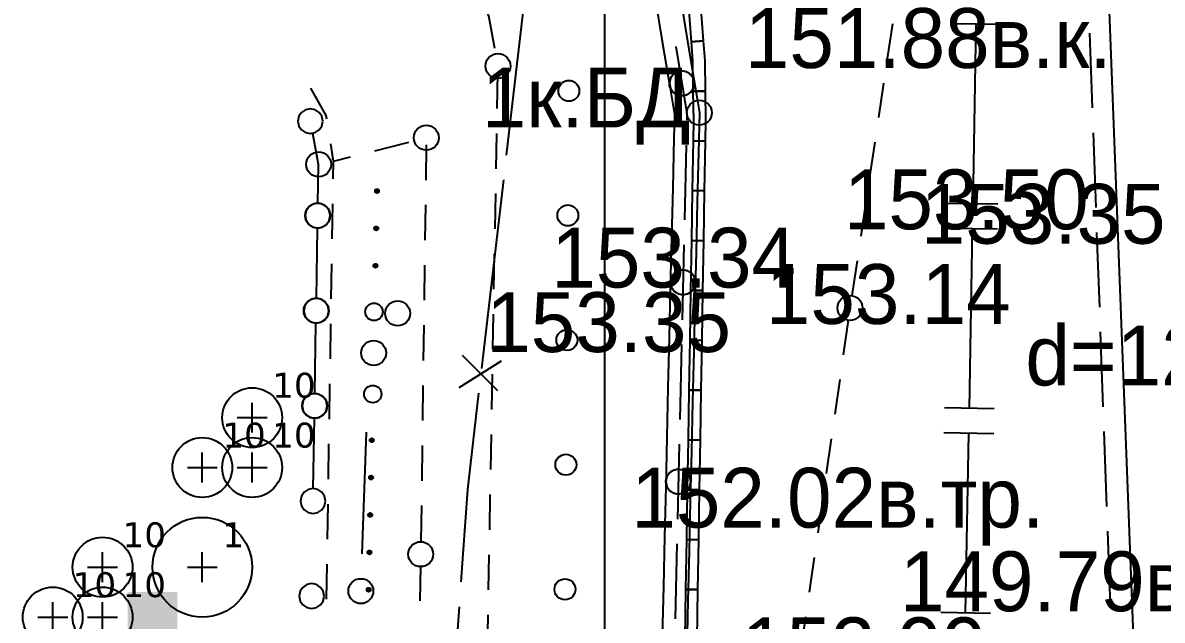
# Model space of a CAD drawing. Header units: metres. Extents: x -2743 to 126, y 13385 to 13916.
# Drawn here: x -2085.83 to -2062.98, y 13703.46 to 13715.44 of the extents above; entities that cross this region are included whole.
import ezdxf

# ---------------------------------------------------------------- set-up
doc = ezdxf.new("R2010")
doc.units = ezdxf.units.M
for name, color, linetype in [('GREEN_LABELS', 7, 'Continuous'), ('GREEN_SHRUBS', 94, 'Continuous'), ('GREEN_TREES', 3, 'Continuous'), ('GREEN_ZONE_ALLOWED', 3, 'Continuous'), ('output[1-12]_3_ДЖКХ-24_03233kl$0$Красные линии', 7, 'Continuous'), ('output[1-12]_3_ДЖКХ-24_03233tp$0$Горизонтали', 7, 'Continuous'), ('output[1-12]_3_ДЖКХ-24_03233tp$0$Граница площадки', 7, 'Continuous'), ('output[1-12]_3_ДЖКХ-24_03233tp$0$Граница улицы', 7, 'Continuous'), ('output[1-12]_3_ДЖКХ-24_03233tp$0$Леса и газоны', 7, 'Continuous'), ('output[1-12]_3_ДЖКХ-24_03233tp$0$Ограды', 7, 'Continuous'), ('output[1-12]_3_ДЖКХ-24_03233tp$0$Полоса деревьев', 7, 'Continuous'), ('output[1-12]_3_ДЖКХ-24_03233up$0$Газопровод', 7, 'Continuous'), ('output[1-12]_3_ДЖКХ-24_03233up$0$Кабели', 7, 'Continuous'), ('output[1-12]_3_ДЖКХ-24_03233up$0$Кабель связи', 7, 'Continuous'), ('output[1-12]_3_ДЖКХ-24_03233up$0$Кабель электрический', 7, 'Continuous'), ('output[1-12]_3_ДЖКХ-24_03233up$0$Канализация самотёчная', 7, 'Continuous'), ('output[23]_brd$0$Рамки', 7, 'Continuous')]:
    doc.layers.add(name, color=color, linetype=linetype)
doc.styles.add('unicode', font='DejaVuSans.ttf')

# ---------------------------------------------------------------- blocks, each defined once
blk = doc.blocks.new('GREEN_TREE_PINUS_MUGO')
for p, q in [((0, -0.3), (0, 0.3)), ((-0.3, 0), (0.3, 0))]:
    blk.add_line(p, q)
blk.add_circle((0, 0), 1)
at = {"style": 'unicode', "flags": 1}
for tag, p in [('POS', (0.4, 0.4)), ('NUM', (0.4, -0.9)), ('SPECIES', (0.4, -1.8)), ('NPA', (0.4, -2.7))]:
    blk.add_attdef(tag, p, '', height=0.5, dxfattribs=at)
blk = doc.blocks.new('GREEN_SHRUB_COTONEASTER_LUCIDUS')
for p, q in [((0, -0.3), (0, 0.3)), ((-0.3, 0), (0.3, 0))]:
    blk.add_line(p, q)
blk.add_circle((0, 0), 0.6)
at = {"style": 'unicode', "flags": 1}
for tag, p in [('POS', (0.4, 0.4)), ('NUM', (0.4, -0.9)), ('SPECIES', (0.4, -1.8)), ('NPA', (0.4, -2.7))]:
    blk.add_attdef(tag, p, '', height=0.5, dxfattribs=at)

msp = doc.modelspace()

# ---------------------------------------------------------------- hatches: boundary and pattern name
at = {"layer": 'GREEN_ZONE_ALLOWED', "transparency": 33554508}
h = msp.add_hatch(color=3, dxfattribs=at)
h.dxf.hatch_style = 1
h.paths.add_polyline_path([(-2084.727, 13702.022), (-2084.727, 13703.022), (-2083.727, 13703.022), (-2083.727, 13704.022), (-2082.727, 13704.022), (-2082.727, 13703.022), (-2082.727, 13702.022), (-2083.727, 13702.022), (-2084.727, 13702.022)])

# ---------------------------------------------------------------- linework, layer by layer
at = {"layer": 'output[1-12]_3_ДЖКХ-24_03233kl$0$Красные линии'}
for points in [[(-2072.235, 13715.886), (-2072.261, 13716.084), (-2072.509, 13716.051), (-2072.483, 13715.86), (-2072.425, 13715.062), (-2072.175, 13715.081), (-2072.235, 13715.886)], [(-2072.146, 13714.682), (-2072.175, 13715.081), (-2072.425, 13715.062), (-2072.396, 13714.671), (-2072.388, 13714.071), (-2072.138, 13714.074), (-2072.146, 13714.682)], [(-2072.13, 13713.477), (-2072.138, 13714.074), (-2072.388, 13714.071), (-2072.38, 13713.478), (-2072.387, 13713.075), (-2072.137, 13713.071), (-2072.13, 13713.477)], [(-2072.154, 13712.071), (-2072.137, 13713.071), (-2072.387, 13713.075), (-2072.404, 13712.075), (-2072.154, 13712.071)], [(-2072.171, 13711.071), (-2072.154, 13712.071), (-2072.404, 13712.075), (-2072.42, 13711.075), (-2072.171, 13711.071)], [(-2072.187, 13710.071), (-2072.171, 13711.071), (-2072.42, 13711.075), (-2072.437, 13710.075), (-2072.187, 13710.071)], [(-2072.204, 13709.071), (-2072.187, 13710.071), (-2072.437, 13710.075), (-2072.454, 13709.075), (-2072.204, 13709.071)], [(-2072.221, 13708.071), (-2072.204, 13709.071), (-2072.454, 13709.075), (-2072.471, 13708.076), (-2072.221, 13708.071)], [(-2072.237, 13707.072), (-2072.221, 13708.071), (-2072.471, 13708.076), (-2072.487, 13707.076), (-2072.237, 13707.072)], [(-2072.254, 13706.072), (-2072.237, 13707.072), (-2072.487, 13707.076), (-2072.504, 13706.076), (-2072.254, 13706.072)], [(-2072.271, 13705.072), (-2072.254, 13706.072), (-2072.504, 13706.076), (-2072.521, 13705.076), (-2072.271, 13705.072)], [(-2072.288, 13704.072), (-2072.271, 13705.072), (-2072.521, 13705.076), (-2072.538, 13704.076), (-2072.288, 13704.072)], [(-2072.304, 13703.072), (-2072.288, 13704.072), (-2072.538, 13704.076), (-2072.554, 13703.076), (-2072.304, 13703.072)]]:
    msp.add_lwpolyline(points, close=True, dxfattribs=at)
at = {"layer": 'output[1-12]_3_ДЖКХ-24_03233tp$0$Горизонтали'}
for centre in [(-2076.299, 13714.575), (-2072.26, 13713.638), (-2077.736, 13713.136), (-2079.896, 13712.603), (-2069.239, 13709.722), (-2077.847, 13704.783)]:
    msp.add_circle(centre, 0.25, dxfattribs=at)
at = {"layer": 'output[1-12]_3_ДЖКХ-24_03233tp$0$Граница площадки'}
for points in [[(-2079.733, 13713.507), (-2079.745, 13713.583), (-2080.048, 13714.133)], [(-2079.595, 13712.666), (-2079.652, 13713.014)], [(-2079.601, 13712.313), (-2079.595, 13712.666)], [(-2079.62, 13711.109), (-2079.609, 13711.814)], [(-2079.64, 13709.904), (-2079.628, 13710.609)], [(-2079.659, 13708.699), (-2079.648, 13709.404)], [(-2079.679, 13707.494), (-2079.667, 13708.199)], [(-2079.698, 13706.289), (-2079.687, 13706.994)], [(-2079.718, 13705.084), (-2079.706, 13705.789)], [(-2079.737, 13703.879), (-2079.726, 13704.584)]]:
    msp.add_lwpolyline(points, dxfattribs=at)
at = {"layer": 'output[1-12]_3_ДЖКХ-24_03233tp$0$Граница улицы'}
for points in [[(-2076.362, 13714.925), (-2076.481, 13715.58), (-2076.503, 13715.615)], [(-2068.387, 13715.424), (-2068.491, 13714.729)], [(-2076.314, 13713.723), (-2076.302, 13714.431)], [(-2068.565, 13714.234), (-2068.668, 13713.54)], [(-2076.336, 13712.516), (-2076.323, 13713.223)], [(-2078.768, 13712.875), (-2078.083, 13713.048)], [(-2077.738, 13712.994), (-2077.747, 13712.288)], [(-2068.742, 13713.045), (-2068.846, 13712.35)], [(-2079.595, 13712.666), (-2079.253, 13712.752)], [(-2076.357, 13711.309), (-2076.344, 13712.016)], [(-2077.754, 13711.788), (-2077.763, 13711.082)], [(-2068.92, 13711.856), (-2069.024, 13711.161)], [(-2076.378, 13710.101), (-2076.366, 13710.809)], [(-2077.77, 13710.582), (-2077.779, 13709.876)], [(-2069.098, 13710.666), (-2069.202, 13709.972)], [(-2076.4, 13708.894), (-2076.387, 13709.601)], [(-2069.274, 13709.477), (-2069.374, 13708.782)], [(-2077.786, 13709.376), (-2077.795, 13708.67)], [(-2076.421, 13707.687), (-2076.409, 13708.394)], [(-2069.445, 13708.287), (-2069.545, 13707.591)], [(-2077.802, 13708.17), (-2077.811, 13707.464)], [(-2076.443, 13706.48), (-2076.43, 13707.187)], [(-2077.818, 13706.964), (-2077.827, 13706.257)], [(-2069.616, 13707.096), (-2069.716, 13706.401)], [(-2076.464, 13705.272), (-2076.452, 13705.98)], [(-2077.834, 13705.757), (-2077.843, 13705.051)], [(-2069.787, 13705.906), (-2069.887, 13705.211)], [(-2076.486, 13704.065), (-2076.473, 13704.772)], [(-2069.958, 13704.716), (-2070.058, 13704.02)], [(-2077.851, 13704.551), (-2077.864, 13703.845)], [(-2076.507, 13702.858), (-2076.495, 13703.565)], [(-2070.129, 13703.526), (-2070.229, 13702.83)]]:
    msp.add_lwpolyline(points, dxfattribs=at)
at = {"layer": 'output[1-12]_3_ДЖКХ-24_03233tp$0$Леса и газоны'}
msp.add_circle((-2078.312, 13709.613), 0.25, dxfattribs=at)
at = {"layer": 'output[1-12]_3_ДЖКХ-24_03233tp$0$Ограды'}
for points in [[(-2073.173, 13716.096), (-2073.01, 13715.109)], [(-2072.619, 13715.814), (-2072.456, 13714.827)], [(-2073.01, 13715.109), (-2072.847, 13714.122)], [(-2072.733, 13714.968), (-2072.51, 13713.621), (-2072.514, 13713.486)], [(-2072.456, 13714.827), (-2072.293, 13713.84)], [(-2072.847, 13714.122), (-2072.761, 13713.603), (-2072.772, 13713.13)], [(-2072.293, 13713.84), (-2072.26, 13713.638), (-2072.279, 13712.843)], [(-2079.909, 13711.826), (-2079.896, 13712.603), (-2080.014, 13713.223)], [(-2072.772, 13713.13), (-2072.795, 13712.13)], [(-2072.525, 13712.986), (-2072.56, 13711.487)], [(-2072.279, 13712.843), (-2072.302, 13711.844)], [(-2072.795, 13712.13), (-2072.819, 13711.13)], [(-2072.302, 13711.844), (-2072.325, 13710.844)], [(-2079.939, 13709.917), (-2079.917, 13711.326)], [(-2072.819, 13711.13), (-2072.842, 13710.13)], [(-2072.572, 13710.987), (-2072.607, 13709.487)], [(-2072.325, 13710.844), (-2072.349, 13709.844)], [(-2072.842, 13710.13), (-2072.865, 13709.131)], [(-2072.349, 13709.844), (-2072.372, 13708.844)], [(-2079.97, 13708.009), (-2079.948, 13709.417)], [(-2072.865, 13709.131), (-2072.889, 13708.131)], [(-2072.619, 13708.988), (-2072.654, 13707.488)], [(-2072.372, 13708.844), (-2072.395, 13707.845)], [(-2072.889, 13708.131), (-2072.912, 13707.131)], [(-2072.395, 13707.845), (-2072.419, 13706.845)], [(-2080.001, 13706.1), (-2079.978, 13707.509)], [(-2072.912, 13707.131), (-2072.935, 13706.132)], [(-2072.665, 13706.988), (-2072.7, 13705.489)], [(-2072.419, 13706.845), (-2072.442, 13705.845)], [(-2072.935, 13706.132), (-2072.959, 13705.132)], [(-2072.442, 13705.845), (-2072.465, 13704.846)], [(-2072.959, 13705.132), (-2072.982, 13704.132)], [(-2072.712, 13704.989), (-2072.747, 13703.489)], [(-2072.465, 13704.846), (-2072.489, 13703.846)], [(-2072.982, 13704.132), (-2073.005, 13703.132)], [(-2072.489, 13703.846), (-2072.512, 13702.846)]]:
    msp.add_lwpolyline(points, dxfattribs=at)
for points in [[(-2072.361, 13714.228), (-2072.38, 13714.325), (-2072.434, 13714.405), (-2072.514, 13714.458), (-2072.611, 13714.478), (-2072.708, 13714.458), (-2072.788, 13714.405), (-2072.841, 13714.325), (-2072.861, 13714.228), (-2072.841, 13714.131), (-2072.788, 13714.051), (-2072.708, 13713.998), (-2072.611, 13713.978), (-2072.514, 13713.998), (-2072.434, 13714.051), (-2072.38, 13714.131), (-2072.361, 13714.228)], [(-2079.811, 13713.469), (-2079.83, 13713.566), (-2079.884, 13713.646), (-2079.963, 13713.699), (-2080.061, 13713.719), (-2080.158, 13713.699), (-2080.237, 13713.646), (-2080.291, 13713.566), (-2080.311, 13713.469), (-2080.291, 13713.372), (-2080.237, 13713.292), (-2080.158, 13713.239), (-2080.061, 13713.219), (-2079.963, 13713.239), (-2079.884, 13713.292), (-2079.83, 13713.372), (-2079.811, 13713.469)], [(-2079.663, 13711.576), (-2079.682, 13711.673), (-2079.736, 13711.753), (-2079.815, 13711.806), (-2079.913, 13711.826), (-2080.01, 13711.806), (-2080.089, 13711.753), (-2080.143, 13711.673), (-2080.163, 13711.576), (-2080.143, 13711.479), (-2080.089, 13711.399), (-2080.01, 13711.346), (-2079.913, 13711.326), (-2079.815, 13711.346), (-2079.736, 13711.399), (-2079.682, 13711.479), (-2079.663, 13711.576)], [(-2072.339, 13710.237), (-2072.359, 13710.335), (-2072.413, 13710.414), (-2072.492, 13710.468), (-2072.589, 13710.487), (-2072.687, 13710.468), (-2072.766, 13710.414), (-2072.82, 13710.335), (-2072.839, 13710.237), (-2072.82, 13710.14), (-2072.766, 13710.06), (-2072.687, 13710.007), (-2072.589, 13709.987), (-2072.492, 13710.007), (-2072.413, 13710.06), (-2072.359, 13710.14), (-2072.339, 13710.237)], [(-2079.693, 13709.667), (-2079.713, 13709.765), (-2079.767, 13709.844), (-2079.846, 13709.898), (-2079.943, 13709.917), (-2080.041, 13709.898), (-2080.12, 13709.844), (-2080.174, 13709.765), (-2080.193, 13709.667), (-2080.174, 13709.57), (-2080.12, 13709.491), (-2080.041, 13709.437), (-2079.943, 13709.417), (-2079.846, 13709.437), (-2079.767, 13709.491), (-2079.713, 13709.57), (-2079.693, 13709.667)], [(-2079.724, 13707.759), (-2079.744, 13707.856), (-2079.798, 13707.936), (-2079.877, 13707.989), (-2079.974, 13708.009), (-2080.072, 13707.989), (-2080.151, 13707.936), (-2080.205, 13707.856), (-2080.224, 13707.759), (-2080.205, 13707.661), (-2080.151, 13707.582), (-2080.072, 13707.528), (-2079.974, 13707.509), (-2079.877, 13707.528), (-2079.798, 13707.582), (-2079.744, 13707.661), (-2079.724, 13707.759)], [(-2072.433, 13706.238), (-2072.452, 13706.336), (-2072.506, 13706.415), (-2072.585, 13706.469), (-2072.683, 13706.488), (-2072.78, 13706.469), (-2072.86, 13706.415), (-2072.913, 13706.336), (-2072.933, 13706.238), (-2072.913, 13706.141), (-2072.86, 13706.062), (-2072.78, 13706.008), (-2072.683, 13705.988), (-2072.585, 13706.008), (-2072.506, 13706.062), (-2072.452, 13706.141), (-2072.433, 13706.238)], [(-2079.755, 13705.85), (-2079.775, 13705.948), (-2079.828, 13706.027), (-2079.908, 13706.081), (-2080.005, 13706.1), (-2080.102, 13706.081), (-2080.182, 13706.027), (-2080.235, 13705.948), (-2080.255, 13705.85), (-2080.235, 13705.753), (-2080.182, 13705.673), (-2080.102, 13705.62), (-2080.005, 13705.6), (-2079.908, 13705.62), (-2079.828, 13705.673), (-2079.775, 13705.753), (-2079.755, 13705.85)], [(-2079.786, 13703.942), (-2079.806, 13704.039), (-2079.859, 13704.118), (-2079.939, 13704.172), (-2080.036, 13704.192), (-2080.133, 13704.172), (-2080.213, 13704.118), (-2080.266, 13704.039), (-2080.286, 13703.942), (-2080.266, 13703.844), (-2080.213, 13703.765), (-2080.133, 13703.711), (-2080.036, 13703.692), (-2079.939, 13703.711), (-2079.859, 13703.765), (-2079.806, 13703.844), (-2079.786, 13703.942)]]:
    msp.add_lwpolyline(points, close=True, dxfattribs=at)
for centre in [(-2072.611, 13714.228), (-2072.611, 13714.228), (-2079.913, 13711.576), (-2079.913, 13711.576), (-2072.589, 13710.237), (-2072.589, 13710.237), (-2079.943, 13709.667), (-2079.943, 13709.667), (-2079.974, 13707.759), (-2079.974, 13707.759), (-2072.683, 13706.238), (-2072.683, 13706.238)]:
    msp.add_circle(centre, 0.25, dxfattribs=at)
at = {"layer": 'output[1-12]_3_ДЖКХ-24_03233tp$0$Полоса деревьев'}
for points in [[(-2078.763, 13712.06), (-2078.763, 13712.069)], [(-2078.758, 13712.05), (-2078.758, 13712.088)], [(-2078.754, 13712.042), (-2078.752, 13712.096)], [(-2078.749, 13712.038), (-2078.747, 13712.1)], [(-2078.744, 13712.034), (-2078.742, 13712.104)], [(-2078.739, 13712.032), (-2078.737, 13712.106)], [(-2078.734, 13712.031), (-2078.732, 13712.107)], [(-2078.729, 13712.029), (-2078.727, 13712.107)], [(-2078.724, 13712.028), (-2078.722, 13712.108)], [(-2078.719, 13712.029), (-2078.717, 13712.107)], [(-2078.714, 13712.03), (-2078.712, 13712.105)], [(-2078.709, 13712.032), (-2078.707, 13712.104)], [(-2078.704, 13712.035), (-2078.702, 13712.101)], [(-2078.699, 13712.039), (-2078.697, 13712.097)], [(-2078.694, 13712.043), (-2078.693, 13712.093)], [(-2078.688, 13712.053), (-2078.688, 13712.083)], [(-2078.779, 13711.31), (-2078.779, 13711.319)], [(-2078.774, 13711.3), (-2078.773, 13711.338)], [(-2078.769, 13711.292), (-2078.768, 13711.346)], [(-2078.764, 13711.288), (-2078.763, 13711.35)], [(-2078.759, 13711.284), (-2078.758, 13711.354)], [(-2078.754, 13711.282), (-2078.753, 13711.356)], [(-2078.749, 13711.281), (-2078.748, 13711.357)], [(-2078.745, 13711.28), (-2078.743, 13711.358)], [(-2078.74, 13711.278), (-2078.738, 13711.358)], [(-2078.735, 13711.279), (-2078.733, 13711.357)], [(-2078.729, 13711.28), (-2078.728, 13711.355)], [(-2078.724, 13711.282), (-2078.723, 13711.354)], [(-2078.719, 13711.285), (-2078.718, 13711.351)], [(-2078.714, 13711.289), (-2078.713, 13711.347)], [(-2078.709, 13711.293), (-2078.708, 13711.343)], [(-2078.704, 13711.303), (-2078.703, 13711.333)], [(-2078.795, 13710.56), (-2078.794, 13710.569)], [(-2078.79, 13710.55), (-2078.789, 13710.588)], [(-2078.785, 13710.542), (-2078.784, 13710.596)], [(-2078.78, 13710.538), (-2078.779, 13710.6)], [(-2078.775, 13710.534), (-2078.774, 13710.604)], [(-2078.77, 13710.532), (-2078.769, 13710.606)], [(-2078.765, 13710.531), (-2078.764, 13710.607)], [(-2078.76, 13710.53), (-2078.759, 13710.608)], [(-2078.755, 13710.529), (-2078.754, 13710.609)], [(-2078.75, 13710.53), (-2078.749, 13710.608)], [(-2078.745, 13710.53), (-2078.744, 13710.605)], [(-2078.74, 13710.532), (-2078.739, 13710.604)], [(-2078.735, 13710.535), (-2078.734, 13710.601)], [(-2078.73, 13710.539), (-2078.729, 13710.597)], [(-2078.725, 13710.543), (-2078.724, 13710.593)], [(-2078.72, 13710.553), (-2078.719, 13710.583)], [(-2078.868, 13707.061), (-2078.867, 13707.07)], [(-2078.863, 13707.051), (-2078.862, 13707.089)], [(-2078.858, 13707.043), (-2078.857, 13707.097)], [(-2078.853, 13707.039), (-2078.852, 13707.101)], [(-2078.848, 13707.035), (-2078.847, 13707.105)], [(-2078.843, 13707.033), (-2078.842, 13707.107)], [(-2078.838, 13707.032), (-2078.837, 13707.108)], [(-2078.833, 13707.031), (-2078.832, 13707.109)], [(-2078.828, 13707.029), (-2078.827, 13707.109)], [(-2078.823, 13707.03), (-2078.822, 13707.108)], [(-2078.818, 13707.031), (-2078.817, 13707.106)], [(-2078.813, 13707.033), (-2078.812, 13707.105)], [(-2078.808, 13707.036), (-2078.807, 13707.102)], [(-2078.803, 13707.04), (-2078.802, 13707.098)], [(-2078.798, 13707.044), (-2078.797, 13707.094)], [(-2078.793, 13707.054), (-2078.792, 13707.084)], [(-2078.883, 13706.311), (-2078.883, 13706.32)], [(-2078.878, 13706.301), (-2078.878, 13706.339)], [(-2078.874, 13706.293), (-2078.872, 13706.347)], [(-2078.869, 13706.289), (-2078.867, 13706.351)], [(-2078.864, 13706.285), (-2078.862, 13706.355)], [(-2078.859, 13706.283), (-2078.857, 13706.357)], [(-2078.854, 13706.282), (-2078.852, 13706.358)], [(-2078.849, 13706.281), (-2078.847, 13706.359)], [(-2078.844, 13706.28), (-2078.842, 13706.36)], [(-2078.839, 13706.28), (-2078.837, 13706.358)], [(-2078.834, 13706.281), (-2078.832, 13706.356)], [(-2078.829, 13706.283), (-2078.827, 13706.355)], [(-2078.824, 13706.286), (-2078.822, 13706.352)], [(-2078.819, 13706.29), (-2078.817, 13706.348)], [(-2078.814, 13706.294), (-2078.813, 13706.344)], [(-2078.808, 13706.304), (-2078.808, 13706.334)], [(-2078.899, 13705.562), (-2078.899, 13705.571)], [(-2078.894, 13705.551), (-2078.893, 13705.589)], [(-2078.889, 13705.543), (-2078.888, 13705.597)], [(-2078.884, 13705.539), (-2078.883, 13705.601)], [(-2078.879, 13705.535), (-2078.878, 13705.605)], [(-2078.874, 13705.533), (-2078.873, 13705.607)], [(-2078.869, 13705.532), (-2078.868, 13705.608)], [(-2078.864, 13705.531), (-2078.863, 13705.609)], [(-2078.859, 13705.53), (-2078.858, 13705.61)], [(-2078.854, 13705.531), (-2078.853, 13705.609)], [(-2078.849, 13705.532), (-2078.848, 13705.607)], [(-2078.844, 13705.533), (-2078.843, 13705.605)], [(-2078.839, 13705.536), (-2078.838, 13705.602)], [(-2078.834, 13705.54), (-2078.833, 13705.598)], [(-2078.829, 13705.544), (-2078.828, 13705.594)], [(-2078.824, 13705.554), (-2078.823, 13705.584)], [(-2078.91, 13704.802), (-2078.909, 13704.84)], [(-2078.905, 13704.794), (-2078.904, 13704.848)], [(-2078.9, 13704.789), (-2078.899, 13704.851)], [(-2078.895, 13704.785), (-2078.894, 13704.855)], [(-2078.89, 13704.783), (-2078.889, 13704.857)], [(-2078.885, 13704.782), (-2078.884, 13704.858)], [(-2078.88, 13704.781), (-2078.878, 13704.859)], [(-2078.875, 13704.78), (-2078.873, 13704.86)], [(-2078.87, 13704.781), (-2078.868, 13704.859)], [(-2078.865, 13704.782), (-2078.864, 13704.857)], [(-2078.86, 13704.784), (-2078.859, 13704.856)], [(-2078.855, 13704.786), (-2078.854, 13704.852)], [(-2078.85, 13704.79), (-2078.849, 13704.848)], [(-2078.845, 13704.794), (-2078.844, 13704.844)], [(-2078.914, 13704.812), (-2078.914, 13704.821)], [(-2078.84, 13704.804), (-2078.839, 13704.834)], [(-2078.93, 13704.062), (-2078.93, 13704.071)], [(-2078.925, 13704.052), (-2078.925, 13704.09)], [(-2078.921, 13704.044), (-2078.919, 13704.098)], [(-2078.916, 13704.04), (-2078.914, 13704.102)], [(-2078.911, 13704.035), (-2078.909, 13704.105)], [(-2078.906, 13704.033), (-2078.904, 13704.107)], [(-2078.901, 13704.032), (-2078.899, 13704.108)], [(-2078.896, 13704.031), (-2078.894, 13704.109)], [(-2078.891, 13704.03), (-2078.889, 13704.11)], [(-2078.886, 13704.031), (-2078.884, 13704.109)], [(-2078.881, 13704.032), (-2078.879, 13704.107)], [(-2078.876, 13704.034), (-2078.874, 13704.106)], [(-2078.871, 13704.037), (-2078.869, 13704.103)], [(-2078.866, 13704.041), (-2078.864, 13704.099)], [(-2078.86, 13704.044), (-2078.859, 13704.094)], [(-2078.855, 13704.054), (-2078.855, 13704.084)]]:
    msp.add_lwpolyline(points, dxfattribs=at)
for centre, radius in [((-2074.877, 13714.077), 0.21), ((-2078.724, 13712.068), 0.04), ((-2074.897, 13711.578), 0.21), ((-2078.74, 13711.319), 0.04), ((-2078.755, 13710.569), 0.04), ((-2078.784, 13709.644), 0.175), ((-2074.916, 13709.078), 0.21), ((-2078.792, 13708.819), 0.25), ((-2078.809, 13707.994), 0.175), ((-2078.828, 13707.069), 0.04), ((-2074.936, 13706.578), 0.21), ((-2078.844, 13706.32), 0.04), ((-2078.86, 13705.57), 0.04), ((-2078.875, 13704.82), 0.04), ((-2074.955, 13704.078), 0.21), ((-2078.891, 13704.07), 0.04)]:
    msp.add_circle(centre, radius, dxfattribs=at)
at = {"layer": 'output[1-12]_3_ДЖКХ-24_03233up$0$Газопровод'}
for points in [[(-2066.207, 13715.405), (-2067.207, 13715.423)], [(-2066.772, 13711.81), (-2066.707, 13715.414)], [(-2066.272, 13711.801), (-2067.272, 13711.819)], [(-2066.281, 13711.301), (-2067.281, 13711.319)], [(-2066.846, 13707.707), (-2066.781, 13711.31)], [(-2066.346, 13707.698), (-2067.346, 13707.716)], [(-2066.355, 13707.198), (-2067.355, 13707.216)], [(-2066.921, 13703.603), (-2066.855, 13707.207)], [(-2066.421, 13703.594), (-2067.42, 13703.612)]]:
    msp.add_lwpolyline(points, dxfattribs=at)
at = {"layer": 'output[1-12]_3_ДЖКХ-24_03233up$0$Кабели'}
msp.add_lwpolyline([(-2079.022, 13704.792), (-2078.936, 13707.231)], dxfattribs=at)
msp.add_circle((-2079.048, 13704.042), 0.25, dxfattribs=at)
at = {"layer": 'output[1-12]_3_ДЖКХ-24_03233up$0$Кабель электрический'}
for points in [[(-2075.693, 13716.569), (-2076.133, 13712.789)], [(-2076.19, 13712.292), (-2076.63, 13708.511)], [(-2076.304, 13708.06), (-2077.01, 13708.768)], [(-2076.236, 13708.656), (-2077.083, 13708.122)], [(-2076.688, 13708.015), (-2076.912, 13706.083), (-2077.044, 13704.226)], [(-2077.079, 13703.728), (-2077.348, 13699.931)]]:
    msp.add_lwpolyline(points, dxfattribs=at)
at = {"layer": 'output[1-12]_3_ДЖКХ-24_03233up$0$Канализация самотёчная'}
for points in [[(-2063.417, 13699.489), (-2064.084, 13716.901)], [(-2064.437, 13715.236), (-2064.383, 13713.737)], [(-2064.365, 13713.238), (-2064.311, 13711.739)], [(-2064.293, 13711.239), (-2064.239, 13709.74)], [(-2064.221, 13709.24), (-2064.167, 13707.741)], [(-2064.149, 13707.242), (-2064.095, 13705.743)], [(-2064.077, 13705.243), (-2064.022, 13703.744)]]:
    msp.add_lwpolyline(points, dxfattribs=at)
at = {"layer": 'output[23]_brd$0$Рамки'}
msp.add_lwpolyline([(-2074.156, 13548.586), (-2074.156, 13798.586), (-1824.156, 13798.586), (-1824.156, 13548.586), (-2074.156, 13548.586)], dxfattribs=at)

# ---------------------------------------------------------------- block references
at = {"layer": 'GREEN_SHRUBS'}
for p in [(-2081.227, 13707.522), (-2082.227, 13706.522), (-2081.227, 13706.522), (-2084.227, 13704.522), (-2085.227, 13703.522), (-2084.227, 13703.522)]:
    msp.add_blockref('GREEN_SHRUB_COTONEASTER_LUCIDUS', p, dxfattribs=at)
at = {"layer": 'GREEN_TREES'}
msp.add_blockref('GREEN_TREE_PINUS_MUGO', (-2082.227, 13704.522), dxfattribs=at)

# ---------------------------------------------------------------- texts
at = {"layer": 'GREEN_LABELS', "style": 'unicode'}
for s, p in [('10', (-2080.827, 13707.922)), ('10', (-2081.827, 13706.922)), ('10', (-2080.827, 13706.922)), ('10', (-2083.827, 13704.922)), ('1', (-2081.827, 13704.922)), ('10', (-2084.827, 13703.922)), ('10', (-2083.827, 13703.922))]:
    msp.add_text(s, height=0.5, dxfattribs=at).set_placement(p)
at = {"layer": 'output[1-12]_3_ДЖКХ-24_03233tp$0$Горизонтали'}
for s, p in [('153.50', (-2069.361, 13711.3)), ('153.35', (-2067.82, 13711.011)), ('153.34', (-2075.228, 13710.132)), ('153.14', (-2070.926, 13709.402)), ('153.35', (-2076.533, 13708.838)), ('152.99', (-2071.41, 13702.315))]:
    msp.add_text(s, height=1.2, dxfattribs=at).set_placement(p)
at = {"layer": 'output[1-12]_3_ДЖКХ-24_03233up$0$Газопровод'}
msp.add_text('149.79в.тр.', height=1.2, dxfattribs=at).set_placement((-2068.237, 13703.639))
at = {"layer": 'output[1-12]_3_ДЖКХ-24_03233up$0$Кабель связи'}
for s, p in [('151.88в.к.', (-2071.347, 13714.536)), ('152.02в.тр.', (-2073.625, 13705.316))]:
    msp.add_text(s, height=1.2, dxfattribs=at).set_placement(p)
at = {"layer": 'output[1-12]_3_ДЖКХ-24_03233up$0$Кабель электрический'}
msp.add_text('1к.БД', height=1.2, dxfattribs=at).set_placement((-2076.621, 13713.343))
at = {"layer": 'output[1-12]_3_ДЖКХ-24_03233up$0$Канализация самотёчная'}
msp.add_text('d=1200ж.б.', height=1.2, dxfattribs=at).set_placement((-2065.722, 13708.168))

doc.saveas('drawing.dxf')
